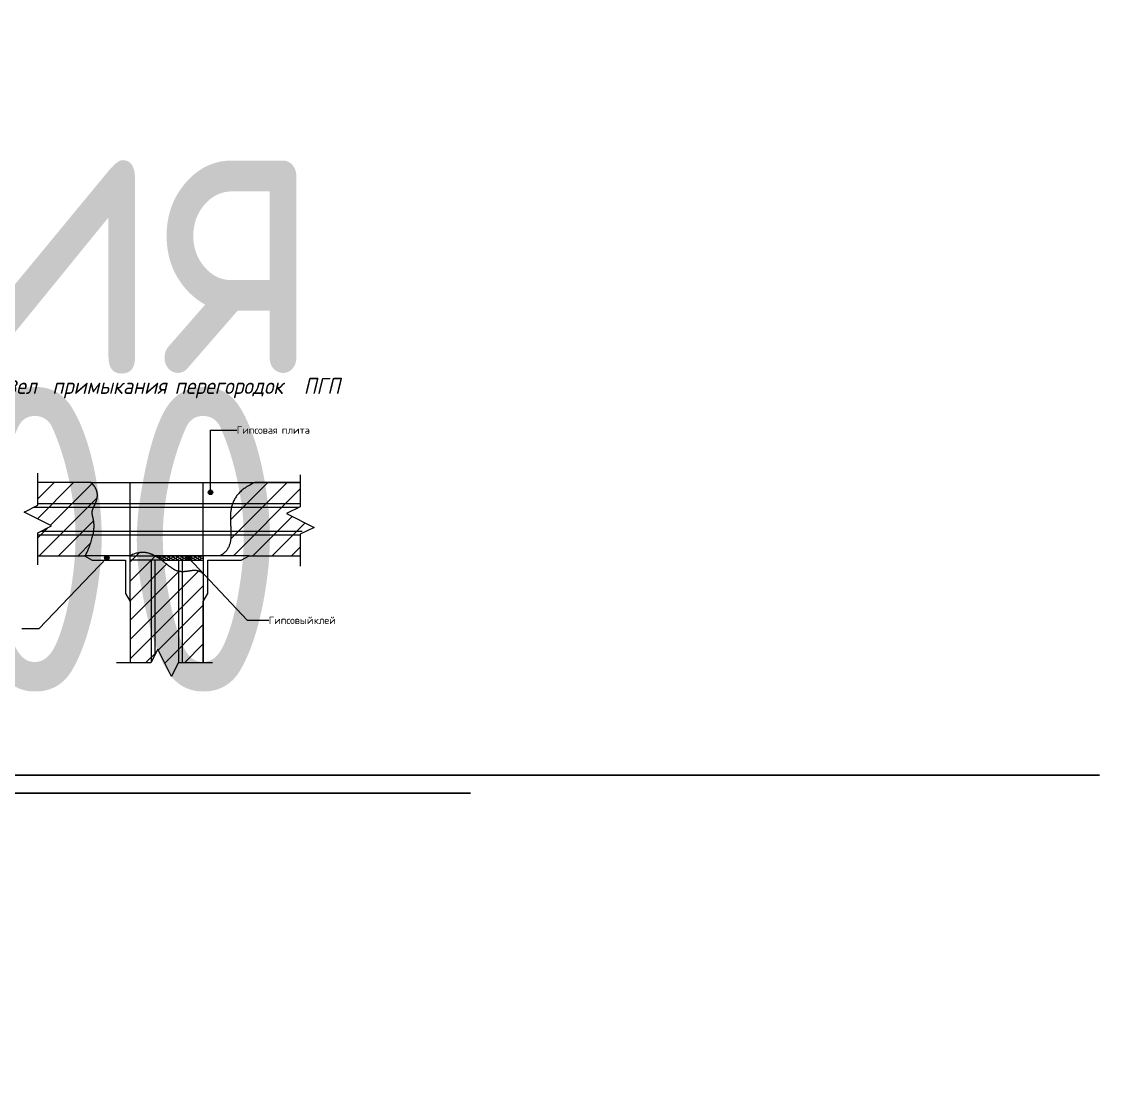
# Model space of a CAD drawing. Header units: millimetres. Extents: x -68946 to 690821, y -552984 to 293768.
# Drawn here: x 261480 to 262658, y 235188 to 236339 of the extents above; entities that cross this region are included whole.
import ezdxf

# ---------------------------------------------------------------- set-up
doc = ezdxf.new("R2010")
doc.units = ezdxf.units.MM
doc.linetypes.add('50_200_ШТРИХ_1Т_ш5_п1_п1_', pattern=[7000, 5000, -1000, 0, -1000])
doc.layers.get('Defpoints').update_dxf_attribs({"color": 250})
for name, color, linetype, lineweight in [('A-____-____-DIMS', 250, 'Continuous', 9), ('A-DETL-____-OTLN', 250, 'Continuous', 5), ('A-DETL-GENF-OTLN', 250, 'Continuous', 5), ('G-____-____-TEXT', 250, 'Continuous', 9)]:
    doc.layers.add(name, color=color, linetype=linetype, lineweight=lineweight)
doc.styles.add('ISOCPEUR_5', font='isocpeur.ttf', dxfattribs={"height": 8})
doc.styles.add('ISOCPEUR_B_I', font='', dxfattribs={"width": 0.9, "height": 17.5})
doc.styles.get("Standard").update_dxf_attribs({"font": 'ГОСТ тип А.ttf'})
doc.styles.get('ISOCPEUR_B_I').set_extended_font_data('ISOCPEUR', italic=True, bold=True)
doc.dimstyles.new('А3', dxfattribs={"dimtxt": 333, "dimasz": 222, "dimexe": 222, "dimexo": 111, "dimgap": 111, "dimtad": 1, "dimtoh": 1, "dimdec": 0, "dimrnd": 0.0015, "dimzin": 0, "dimdsep": 46, "dimtxsty": 'Standard', "dimblk": 'OBLIQUE', "dimcen": 0, "dimclrd": 7, "dimclre": 7, "dimclrt": 7, "dimadec": 0, "dimazin": 0, "dimtfac": 1, "dimtdec": 0, "dimtofl": 0, "dimtmove": 0, "dimatfit": 3, "dimfxl": 1, "dimtolj": 1, "dimtzin": 0, "dimarcsym": 0})
pattern_1 = [(45, (256158.769, 232026.759), (-10.606602, 10.606602), [])]

# ---------------------------------------------------------------- blocks, each defined once
blk = doc.blocks.new('DET_L_Линия разрыва - М5-25041692-АР2_Узлы крепления ПГП')
at = {"layer": 'A-DETL-GENF-OTLN', "lineweight": 9}
for p, q in [((42.5, -15), (57.5, 15)), ((57.5, 15), (65, 0)), ((0, 0), (35, 0)), ((35, 0), (42.5, -15)), ((65, 0), (100, 0))]:
    blk.add_line(p, q, dxfattribs=at)
blk = doc.blocks.new('DET_L_Линия разрыва - М5-25041693-АР2_Узлы крепления ПГП')
at = {"layer": 'A-DETL-GENF-OTLN', "lineweight": 9}
for p, q in [((45, 15), (37.5, 0)), ((60, -15), (45, 15)), ((37.5, 0), (0, 0)), ((67.5, 0), (60, -15)), ((105, 0), (67.5, 0))]:
    blk.add_line(p, q, dxfattribs=at)
blk = doc.blocks.new('_Oblique')
at = {"color": 0, "linetype": 'ByBlock', "lineweight": -2}
blk.add_line((-0.5, -0.5), (0.5, 0.5), dxfattribs=at)
blk = doc.blocks.new('DIMBLOCK453-АР2_Узлы крепления ПГП')
at = {"layer": 'A-____-____-DIMS', "color": 7, "lineweight": -2, "transparency": 16777216}
for p, q in [((258784.2, 235071.2), (258784.2, 235515.2)), ((258784.2, 235515.2), (262658.1, 235515.2)), ((258716.6, 235071.2), (258562.2, 235071.2)), ((258716.6, 234966.2), (258562.2, 234966.2)), ((258784.2, 234966.2), (258784.2, 234744.2))]:
    blk.add_line(p, q, dxfattribs=at)
at = {"layer": 'Defpoints', "color": 0, "lineweight": 30, "transparency": 16777216}
for p in [(258784.2, 235071.2), (258827.6, 235071.2), (258827.6, 234966.2)]:
    blk.add_point(p, dxfattribs=at)
at = {"layer": 'A-____-____-DIMS', "color": 7, "lineweight": -2, "transparency": 16777216, "xscale": 222, "yscale": 222, "zscale": 222}
for p, rotation in [((258784.2, 235071.2), 270), ((258784.2, 234966.2), 90)]:
    blk.add_blockref('_Oblique', p, dxfattribs=dict(at, rotation=rotation))
at = {"layer": 'A-____-____-DIMS', "color": 7, "transparency": 16777216, "insert": (260776.6, 235842.7), "char_height": 333, "width": 0.497, "attachment_point": 5}
blk.add_mtext('\\A1;Конструкция пола', dxfattribs=at)
blk = doc.blocks.new('DIMBLOCK458-АР2_Узлы крепления ПГП')
at = {"layer": 'A-____-____-DIMS', "color": 7, "lineweight": -2, "transparency": 16777216}
for p, q in [((260225.9, 235495.8), (260003.9, 235495.8)), ((260305.9, 235495.8), (261970.9, 235495.8)), ((260225.9, 235413.6), (260225.9, 235273.8)), ((260305.9, 235413.6), (260305.9, 235273.8))]:
    blk.add_line(p, q, dxfattribs=at)
at = {"layer": 'Defpoints', "color": 0, "lineweight": 30, "transparency": 16777216}
for p in [(260225.9, 235524.6), (260305.9, 235524.6), (260305.9, 235495.8)]:
    blk.add_point(p, dxfattribs=at)
at = {"layer": 'A-____-____-DIMS', "color": 7, "lineweight": -2, "transparency": 16777216, "xscale": 222, "yscale": 222, "zscale": 222}
blk.add_blockref('_Oblique', (260225.9, 235495.8), dxfattribs=at)
at = {"layer": 'A-____-____-DIMS', "color": 7, "lineweight": -2, "transparency": 16777216, "xscale": 222, "yscale": 222, "zscale": 222, "rotation": 180}
blk.add_blockref('_Oblique', (260305.9, 235495.8), dxfattribs=at)
at = {"layer": 'A-____-____-DIMS', "color": 7, "transparency": 16777216, "insert": (261360.4, 235773.3), "char_height": 333, "width": 0.141, "attachment_point": 5}
blk.add_mtext('\\A1;t=100', dxfattribs=at)

msp = doc.modelspace()

# ---------------------------------------------------------------- hatches: boundary and pattern name
at = {"layer": 'A-DETL-GENF-OTLN', "lineweight": 9}
h = msp.add_hatch(dxfattribs=at)
h.set_pattern_fill('FP_38', color=170, style=0, pattern_type=2)
h.set_pattern_definition(pattern_1)
h.paths.add_polyline_path([(261784.7457, 235755.2203), (261784.7457, 235778.7884), (261799.7457, 235786.2884), (261769.7457, 235801.2884), (261784.7457, 235808.7884), (261784.7457, 235835.2203), (261734.9453, 235835.2203), (261728.7195, 235832.1053), (261723.5284, 235828.7769), (261719.281, 235825.2596), (261715.8869, 235821.5779), (261713.2551, 235817.7565), (261711.2952, 235813.8199), (261709.9162, 235809.7926), (261709.0277, 235805.6994), (261708.5387, 235801.5646), (261708.3587, 235797.413), (261708.397, 235793.269), (261708.9143, 235781.1289), (261708.9143, 235777.1925), (261708.6876, 235773.5244), (261708.1306, 235769.9426), (261707.157, 235766.5405), (261705.6761, 235763.3426), (261703.5971, 235760.3735), (261700.8293, 235757.6579), (261697.2821, 235755.2203), (261768.3794, 235755.2203)])
h.paths.add_polyline_path([(261548.7482, 235755.2203), (261549.9453, 235755.2203), (261553.2488, 235762.7568), (261555.7224, 235769.3313), (261557.4684, 235775.0334), (261558.5894, 235779.9531), (261559.1875, 235784.1798), (261559.3652, 235787.8035), (261559.1875, 235791.1967), (261558.869, 235793.6007), (261558.3998, 235795.9535), (261557.5311, 235800.0167), (261557.3364, 235801.9064), (261557.4684, 235803.9465), (261557.9334, 235805.8494), (261558.7985, 235808.0384), (261560.9976, 235812.9091), (261562.0017, 235815.5926), (261562.7222, 235818.4426), (261562.9942, 235821.4599), (261562.6526, 235824.6455), (261561.5326, 235828.0002), (261559.4691, 235831.5248), (261556.2972, 235835.2203), (261497.8638, 235835.2203), (261497.8638, 235810.4449), (261482.8638, 235802.9449), (261512.8638, 235787.9449), (261497.8638, 235780.4449), (261497.8638, 235755.2203)])
h = msp.add_hatch(dxfattribs=at)
h.set_pattern_fill('FP_38', color=170, style=0, pattern_type=2)
h.set_pattern_definition(pattern_1)
h.paths.add_polyline_path([(261643.874, 235623.1389), (261651.374, 235638.1389), (261678.7482, 235638.1389), (261678.7482, 235735.2203), (261676.3831, 235737.14), (261673.9523, 235738.3283), (261671.4583, 235738.9232), (261668.9034, 235739.0629), (261666.2899, 235738.8855), (261658.1215, 235737.8329), (261655.2972, 235737.769), (261652.426, 235738.0789), (261649.5103, 235738.9007), (261646.5492, 235740.3383), (261643.5236, 235742.3049), (261640.4082, 235744.6479), (261633.8068, 235749.8533), (261629.5673, 235752.8486), (261626.4306, 235754.7358), (261625.5522, 235755.2203), (261622.5987, 235756.6708), (261618.4131, 235758.0689), (261613.9606, 235758.7754), (261609.2158, 235758.6379), (261604.1534, 235757.5037), (261598.7482, 235755.2203), (261598.7482, 235638.1389), (261621.374, 235638.1389), (261628.874, 235653.1389), (261636.374, 235638.1389)])
at = {"layer": 'A-DETL-GENF-OTLN'}
h = msp.add_hatch(dxfattribs=at)
h.set_pattern_fill('FP_36', color=130, style=0, pattern_type=2)
h.set_pattern_definition([(0, (256158.7691, 232026.7585), (2.419, 1.397), [1.613, -3.226]), (120, (256158.7691, 232026.7585), (-2.4193375, 1.39641545), [1.613, -3.226]), (60, (256158.7691, 232026.7585), (-0.0003375, 2.79341545), [0, -3.226, 1.613, 0])])
h.paths.add_polyline_path([(261633.3957, 235750.2203), (261678.7482, 235750.2203), (261678.7482, 235755.2203), (261625.6072, 235755.2203), (261630.0273, 235752.5619), (261633.3065, 235750.2203)])
at = {"layer": 'G-____-____-TEXT'}
h = msp.add_hatch(color=110, dxfattribs=at)
edge = h.paths.add_edge_path()
edge.add_arc((261686.5724, 235824.51), 2.5, 0, 360)
h = msp.add_hatch(color=110, dxfattribs=at)
edge = h.paths.add_edge_path()
edge.add_arc((261573.2735, 235753.0224), 2.5, 0, 360)
h = msp.add_hatch(color=110, dxfattribs=at)
edge = h.paths.add_edge_path()
edge.add_arc((261662.6783, 235753.0224), 2.5, 0, 360)

# ---------------------------------------------------------------- linework, layer by layer
at = {"layer": 'A-DETL-____-OTLN', "lineweight": 9}
for p, q in [((261556.2972, 235835.2203), (261497.8638, 235835.2203)), ((261554.9453, 235835.2203), (261784.7457, 235835.2203)), ((261598.7482, 235755.2203), (261598.7482, 235835.2203)), ((261678.7482, 235755.2203), (261678.7482, 235835.2203)), ((261784.7457, 235835.2203), (261734.9453, 235835.2203)), ((261493.4146, 235808.2203), (261783.6094, 235808.2203)), ((261498.452, 235812.2203), (261784.7457, 235812.2203)), ((261501.4146, 235782.2203), (261786.6094, 235782.2203)), ((261497.8638, 235778.2203), (261784.7457, 235778.2203)), ((261497.8638, 235755.2203), (261548.7482, 235755.2203)), ((261598.7482, 235755.2203), (261548.7482, 235755.2203)), ((261548.7482, 235755.2203), (261557.4085, 235750.2203)), ((261557.4085, 235750.2203), (261593.7482, 235750.2203)), ((261593.7482, 235750.2203), (261593.7482, 235713.8805)), ((261598.7482, 235755.2203), (261625.6072, 235755.2203)), ((261598.7482, 235705.2203), (261598.7482, 235755.2203)), ((261621.7482, 235750.2203), (261621.7482, 235638.8874)), ((261678.7482, 235755.2203), (261625.6072, 235755.2203)), ((261625.7482, 235750.2203), (261625.7482, 235646.8874)), ((261633.3065, 235750.2203), (261678.7482, 235750.2203)), ((261651.7482, 235750.2203), (261651.7482, 235638.1389)), ((261655.7482, 235750.2203), (261655.7482, 235638.1389)), ((261678.7482, 235755.2203), (261678.7482, 235705.2203)), ((261728.7482, 235755.2203), (261678.7482, 235755.2203)), ((261683.7482, 235713.8805), (261683.7482, 235750.2203)), ((261683.7482, 235750.2203), (261720.088, 235750.2203)), ((261720.088, 235750.2203), (261728.7482, 235755.2203)), ((261728.7482, 235755.2203), (261784.7457, 235755.2203)), ((261728.7482, 235755.2203), (261784.7457, 235755.2203)), ((261593.7482, 235713.8805), (261598.7482, 235705.2203)), ((261678.7482, 235705.2203), (261683.7482, 235713.8805)), ((261598.7482, 235705.2203), (261598.7482, 235638.1389)), ((261598.7482, 235705.2203), (261598.7482, 235638.1389)), ((261678.7482, 235638.1389), (261678.7482, 235705.2203)), ((261678.7482, 235705.2203), (261678.7482, 235638.1389))]:
    msp.add_line(p, q, dxfattribs=at)
at = {"layer": 'A-DETL-____-OTLN', "linetype": '50_200_ШТРИХ_1Т_ш5_п1_п1_', "lineweight": 9}
msp.add_line((261633.3065, 235750.2203), (261598.7482, 235750.2203), dxfattribs=at)
at = {"layer": 'A-DETL-____-OTLN', "lineweight": 9}
msp.add_arc((261601.2242, 235709.2458), 52.0402, 51.9396611, 62.0603389, dxfattribs=at)
for points, knots in [([(261549.9453, 235755.2203), (261551.1847, 235757.8928), (261553.3924, 235762.9218), (261555.8422, 235769.4754), (261557.573, 235775.1642), (261558.4925, 235779.251), (261558.9671, 235782.1745), (261559.2049, 235784.2049), (261559.3384, 235786.0852), (261559.3703, 235787.5336), (261559.3616, 235788.6331), (261559.3312, 235789.4221), (261559.2844, 235790.1821), (261559.2272, 235790.9183), (261559.1566, 235791.6281), (261559.0693, 235792.3086), (261558.9717, 235792.9654), (261558.8702, 235793.6041), (261558.7617, 235794.222), (261558.6428, 235794.8162), (261558.5201, 235795.3924), (261558.3999, 235795.9561), (261558.2791, 235796.5045), (261558.1543, 235797.0349), (261558.0321, 235797.5528), (261557.9188, 235798.0639), (261557.8112, 235798.5653), (261557.7061, 235799.0543), (261557.6099, 235799.5364), (261557.5291, 235800.0173), (261557.4604, 235800.4942), (261557.4005, 235800.9642), (261557.3562, 235801.4331), (261557.3368, 235801.827), (261557.3316, 235802.1439), (261557.3307, 235802.4596), (261557.3441, 235803.012), (261557.4187, 235803.8158), (261557.6231, 235804.813), (261557.8674, 235805.6698), (261558.1142, 235806.3799), (261558.3266, 235806.9218), (261558.5573, 235807.4741), (261558.7962, 235808.0367), (261559.0486, 235808.6095), (261559.3192, 235809.1926), (261559.5979, 235809.7859), (261559.8744, 235810.3896), (261560.1537, 235811.0036), (261560.4411, 235811.6279), (261560.7262, 235812.2624), (261560.9988, 235812.9074), (261561.264, 235813.5627), (261561.5269, 235814.2284), (261561.7772, 235814.9044), (261562.0046, 235815.5909), (261562.2144, 235816.2877), (261562.4115, 235816.995), (261562.5858, 235817.7127), (261562.7269, 235818.4408), (261562.8399, 235819.1795), (261562.9301, 235819.9285), (261562.9871, 235820.6881), (261563.0006, 235821.4582), (261562.9757, 235822.2388), (261562.9177, 235823.0299), (261562.8161, 235823.8315), (261562.6608, 235824.6438), (261562.4567, 235825.4666), (261562.2092, 235826.2999), (261561.9079, 235827.1439), (261561.5425, 235827.9985), (261561.1179, 235828.8637), (261560.481, 235830.0314), (261559.1323, 235832.1122), (261557.5393, 235833.96), (261556.2972, 235835.2203)], [0, 0, 0, 0, 0.041666667, 0.083333333, 0.125, 0.166666667, 0.1875, 0.208333333, 0.229166667, 0.25, 0.260416667, 0.270833333, 0.28125, 0.291666667, 0.302083333, 0.3125, 0.322916667, 0.333333333, 0.34375, 0.354166667, 0.364583333, 0.375, 0.385416667, 0.395833333, 0.40625, 0.416666667, 0.427083333, 0.4375, 0.447916667, 0.458333333, 0.46875, 0.479166667, 0.489583333, 0.5, 0.505208333, 0.510416667, 0.520833333, 0.541666667, 0.5625, 0.583333333, 0.59375, 0.604166667, 0.614583333, 0.625, 0.635416667, 0.645833333, 0.65625, 0.666666667, 0.677083333, 0.6875, 0.697916667, 0.708333333, 0.71875, 0.729166667, 0.739583333, 0.75, 0.760416667, 0.770833333, 0.78125, 0.791666667, 0.802083333, 0.8125, 0.822916667, 0.833333333, 0.84375, 0.854166667, 0.864583333, 0.875, 0.885416667, 0.895833333, 0.90625, 0.916666667, 0.927083333, 0.9375, 0.958333333, 1, 1, 1, 1]), ([(261734.9453, 235835.2203), (261732.6976, 235834.2175), (261728.5424, 235832.1422), (261723.3723, 235828.8081), (261719.1385, 235825.2871), (261715.7599, 235821.6012), (261713.5793, 235818.4133), (261712.1707, 235815.8053), (261711.2709, 235813.8236), (261710.5164, 235811.8193), (261709.8958, 235809.7954), (261709.3978, 235807.755), (261709.011, 235805.7011), (261708.7241, 235803.6368), (261708.5259, 235801.5653), (261708.4048, 235799.4896), (261708.3497, 235797.4126), (261708.3491, 235795.3377), (261708.3917, 235793.2677), (261708.4662, 235791.2057), (261708.5613, 235789.1549), (261708.6656, 235787.1183), (261708.7677, 235785.099), (261708.8564, 235783.1001), (261708.9203, 235781.1245), (261708.9481, 235779.1755), (261708.9284, 235777.256), (261708.8498, 235775.3691), (261708.7012, 235773.518), (261708.471, 235771.7056), (261708.148, 235769.9351), (261707.7208, 235768.2095), (261707.1782, 235766.5319), (261706.5087, 235764.9054), (261705.701, 235763.333), (261704.7439, 235761.8178), (261703.2525, 235759.8782), (261700.964, 235757.6103), (261698.5944, 235755.9865), (261697.2821, 235755.2203)], [0, 0, 0, 0, 0.045454545, 0.090909091, 0.136363636, 0.181818182, 0.227272727, 0.25, 0.272727273, 0.295454545, 0.318181818, 0.340909091, 0.363636364, 0.386363636, 0.409090909, 0.431818182, 0.454545455, 0.477272727, 0.5, 0.522727273, 0.545454545, 0.568181818, 0.590909091, 0.613636364, 0.636363636, 0.659090909, 0.681818182, 0.704545455, 0.727272727, 0.75, 0.772727273, 0.795454545, 0.818181818, 0.840909091, 0.863636364, 0.886363636, 0.909090909, 0.954545455, 1, 1, 1, 1]), ([(261625.5775, 235755.2579), (261625.2536, 235755.4291), (261624.6016, 235755.765), (261623.6094, 235756.2399), (261622.6012, 235756.6764), (261621.5779, 235757.0793), (261620.5403, 235757.4531), (261619.4868, 235757.7887), (261618.0588, 235758.1713), (261616.5982, 235758.4729), (261615.1037, 235758.684), (261613.9636, 235758.7842), (261612.8052, 235758.8316), (261611.2377, 235758.8321), (261609.2289, 235758.6789), (261606.7396, 235758.2491), (261603.311, 235757.3226), (261600.6071, 235756.1729), (261598.7482, 235755.2203)], [0.7604166667, 0.7604166667, 0.7604166667, 0.7604166667, 0.7708333333, 0.78125, 0.7916666667, 0.8020833333, 0.8125, 0.8229166667, 0.8333333333, 0.8541666667, 0.8645833333, 0.875, 0.8854166667, 0.8958333333, 0.9166666667, 0.9375, 0.9583333333, 1, 1, 1, 1]), ([(261678.7482, 235735.2203), (261677.9708, 235735.9821), (261676.7883, 235736.948), (261675.3797, 235737.7339), (261674.5666, 235738.0954), (261673.953, 235738.3345), (261673.3353, 235738.5363), (261672.7137, 235738.6967), (261672.0882, 235738.8244), (261671.4589, 235738.9279), (261670.8259, 235739.003), (261670.1889, 235739.0453), (261669.5483, 235739.0636), (261669.0114, 235739.0653), (261668.58, 235739.0583), (261668.1475, 235739.0418), (261667.6044, 235739.0079), (261666.9492, 235738.951), (261666.2905, 235738.8874), (261665.6283, 235738.8126), (261664.9625, 235738.7223), (261664.2933, 235738.6251), (261663.6208, 235738.5297), (261662.9449, 235738.4318), (261662.2655, 235738.327), (261661.5829, 235738.2239), (261660.8971, 235738.1313), (261660.2082, 235738.0448), (261659.5159, 235737.96), (261658.8204, 235737.8857), (261658.122, 235737.8304), (261657.4205, 235737.7898), (261656.7158, 235737.7597), (261656.0082, 235737.7485), (261655.2976, 235737.7651), (261654.5842, 235737.805), (261653.8678, 235737.8639), (261653.1485, 235737.9506), (261652.4264, 235738.0733), (261651.7017, 235738.2292), (261650.7318, 235738.4747), (261649.5118, 235738.8712), (261648.2842, 235739.4151), (261647.2959, 235739.9224), (261646.301, 235740.4686), (261645.2994, 235741.0894), (261644.2889, 235741.7713), (261643.5245, 235742.3009), (261642.7545, 235742.8542), (261641.9798, 235743.4357), (261641.1986, 235744.0361), (261640.4094, 235744.6456), (261639.613, 235745.2692), (261638.8102, 235745.9115), (261637.9995, 235746.563), (261637.1792, 235747.2142), (261636.3501, 235747.8699), (261635.513, 235748.5348), (261634.6663, 235749.1994), (261633.9327, 235749.7594), (261633.4807, 235750.0991), (261633.3168, 235750.2218)], [0, 0, 0, 0, 0.0416666667, 0.0625, 0.0729166667, 0.0833333333, 0.09375, 0.1041666667, 0.1145833333, 0.125, 0.1354166667, 0.1458333333, 0.15625, 0.1666666667, 0.171875, 0.1770833333, 0.1875, 0.1979166667, 0.2083333333, 0.21875, 0.2291666667, 0.2395833333, 0.25, 0.2604166667, 0.2708333333, 0.28125, 0.2916666667, 0.3020833333, 0.3125, 0.3229166667, 0.3333333333, 0.34375, 0.3541666667, 0.3645833333, 0.375, 0.3854166667, 0.3958333333, 0.40625, 0.4166666667, 0.4270833333, 0.4375, 0.4583333333, 0.4791666667, 0.4895833333, 0.5, 0.5208333333, 0.53125, 0.5416666667, 0.5520833333, 0.5625, 0.5729166667, 0.5833333333, 0.59375, 0.6041666667, 0.6145833333, 0.625, 0.6354166667, 0.6458333333, 0.65625, 0.6666666667, 0.6725614444, 0.6725614444, 0.6725614444, 0.6725614444])]:
    msp.add_open_spline(points, degree=3, knots=knots, dxfattribs=at)
at = {"layer": 'G-____-____-TEXT', "color": 110}
for p, q in [((261686.5724, 235892.5856), (261715.2112, 235892.5856)), ((261686.5724, 235824.51), (261686.5724, 235892.5856)), ((261573.2735, 235753.0224), (261499.0227, 235675.4417)), ((261662.6783, 235753.0224), (261726.7172, 235684.654)), ((261499.0227, 235675.4417), (261480.3323, 235675.4417)), ((261726.7172, 235684.654), (261750.2112, 235684.654))]:
    msp.add_line(p, q, dxfattribs=at)
for centre in [(261686.5724, 235824.51), (261573.2735, 235753.0224), (261662.6783, 235753.0224)]:
    msp.add_circle(centre, 2.5, dxfattribs=at)

# ---------------------------------------------------------------- block references
at = {"layer": 'A-DETL-GENF-OTLN', "lineweight": 9}
for p, rotation in [((261497.8638, 235745.4449), 90.0000000000004), ((261784.7457, 235843.7884), 270.0000000000004)]:
    msp.add_blockref('DET_L_Линия разрыва - М5-25041692-АР2_Узлы крепления ПГП', p, dxfattribs=dict(at, rotation=rotation))
msp.add_blockref('DET_L_Линия разрыва - М5-25041693-АР2_Узлы крепления ПГП', (261583.874, 235638.1389), dxfattribs=at)

# ---------------------------------------------------------------- texts
at = {"layer": 'G-____-____-TEXT', "color": 7, "attachment_point": 1}
for s, insert, char_height, width, style in [('Узел', (261455.4195, 235949.6338), 17.5, 58.443019, 'ISOCPEUR_B_I'), ('примыкания', (261513.7601, 235949.6338), 17.5, 149.715141, 'ISOCPEUR_B_I'), ('перегородок', (261647.4078, 235949.6338), 17.5, 158.734125, 'ISOCPEUR_B_I'), ('ПГП', (261788.4968, 235949.6338), 17.5, 46.898719, 'ISOCPEUR_B_I'), ('Гипсовая', (261715.2112, 235896.5856), 8, 54.113906, 'ISOCPEUR_5'), ('плита', (261764.4899, 235896.5856), 8, 36.476781, 'ISOCPEUR_5'), ('Гипсовый', (261750.2112, 235688.654), 8, 54.113906, 'ISOCPEUR_5'), ('клей', (261799.4899, 235688.654), 8, 27.257375, 'ISOCPEUR_5')]:
    msp.add_mtext(s, dxfattribs=dict(at, insert=insert, char_height=char_height, width=width, style=style))

# ---------------------------------------------------------------- dimensions: what is measured, and where the dimension line sits
at = {"layer": 'A-____-____-DIMS'}
dim = msp.add_linear_dim(base=(258784.1747, 235071.2369), p1=(258827.5564, 234966.2369), p2=(258827.5564, 235071.2369), angle=90, text='Конструкция пола', dimstyle='А3', dxfattribs=at)
dim.commit()
dim.dimension.update_dxf_attribs({"geometry": 'DIMBLOCK453-АР2_Узлы крепления ПГП', "text_midpoint": (260776.6247, 235842.6869)})
dim = msp.add_linear_dim(base=(260305.8636, 235495.8089), p1=(260225.8636, 235524.6431), p2=(260305.8636, 235524.6431), text='t=100', dimstyle='А3', dxfattribs=at)
dim.commit()
dim.dimension.update_dxf_attribs({"geometry": 'DIMBLOCK458-АР2_Узлы крепления ПГП', "text_midpoint": (261360.3636, 235773.3089)})

doc.saveas('drawing.dxf')
